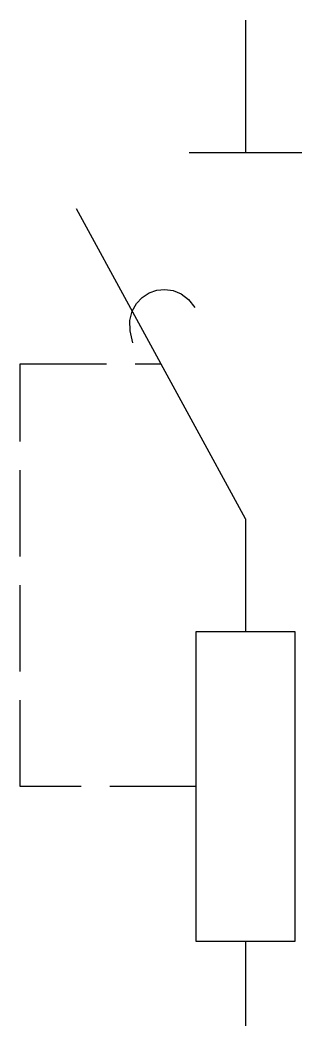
# Model space of a CAD drawing. Header units: millimetres. Extents: x -7.8 to 2, y -35 to 0.
import ezdxf
from ezdxf.enums import TextEntityAlignment as Align

# ---------------------------------------------------------------- set-up
doc = ezdxf.new("R2010")
doc.units = ezdxf.units.MM
doc.linetypes.add('SVG_3_1', pattern=[4, 3, -1])
doc.layers.get('0').update_dxf_attribs({"linetype": 'CONTINUOUS'})
doc.styles.add('ARIAL', font='arial.ttf')

# ---------------------------------------------------------------- blocks, each defined once
blk = doc.blocks.new('291_E_MV_SLD_IEC60617_switch_fuse_combination')
at = {"true_color": 0x0000ff}
for p, q in [((0, 0), (0, -4.608)), ((-1.961, -4.608), (1.961, -4.608)), ((0, -17.353), (-5.882, -6.569)), ((0, -17.353), (0, -21.275)), ((0, -32.059), (0, -35))]:
    blk.add_line(p, q, dxfattribs=at)
at = {"linetype": 'SVG_3_1', "true_color": 0x0000ff}
for p, q in [((-7.843, -26.667), (-7.843, -11.961)), ((-7.843, -11.961), (-2.941, -11.961)), ((-1.716, -26.667), (-7.843, -26.667))]:
    blk.add_line(p, q, dxfattribs=at)
at = {"true_color": 0x0000ff}
blk.add_lwpolyline([(-3.922, -11.225), (-4.018, -10.816), (-4.021, -10.45), (-3.943, -10.131), (-3.798, -9.862), (-3.599, -9.647), (-3.358, -9.491), (-3.088, -9.397), (-2.803, -9.37), (-2.515, -9.412), (-2.238, -9.529), (-1.983, -9.724), (-1.765, -10)], dxfattribs=at)
blk.add_lwpolyline([(-1.716, -21.275), (1.715, -21.275), (1.715, -32.059), (-1.716, -32.059)], close=True, dxfattribs=at)
at = {"true_color": 0x0000ff, "style": 'ARIAL'}
blk.add_attdef('TAG', text='', height=2.5, dxfattribs=at).set_placement((-9.843, -2.2), align=Align.RIGHT)
at = {"color": 7, "style": 'ARIAL'}
for tag, p in [('RATED_CURRENT', (-9.843, -9)), ('FUSE_RATING', (-9.843, -12)), ('VOLTAGE', (-9.843, -15)), ('MANUFACTURER', (-9.843, -18))]:
    blk.add_attdef(tag, text='', height=1.7, dxfattribs=at).set_placement(p, align=Align.RIGHT)

msp = doc.modelspace()

# ---------------------------------------------------------------- block references
msp.add_blockref('291_E_MV_SLD_IEC60617_switch_fuse_combination', (0, 0))

doc.saveas('drawing.dxf')
